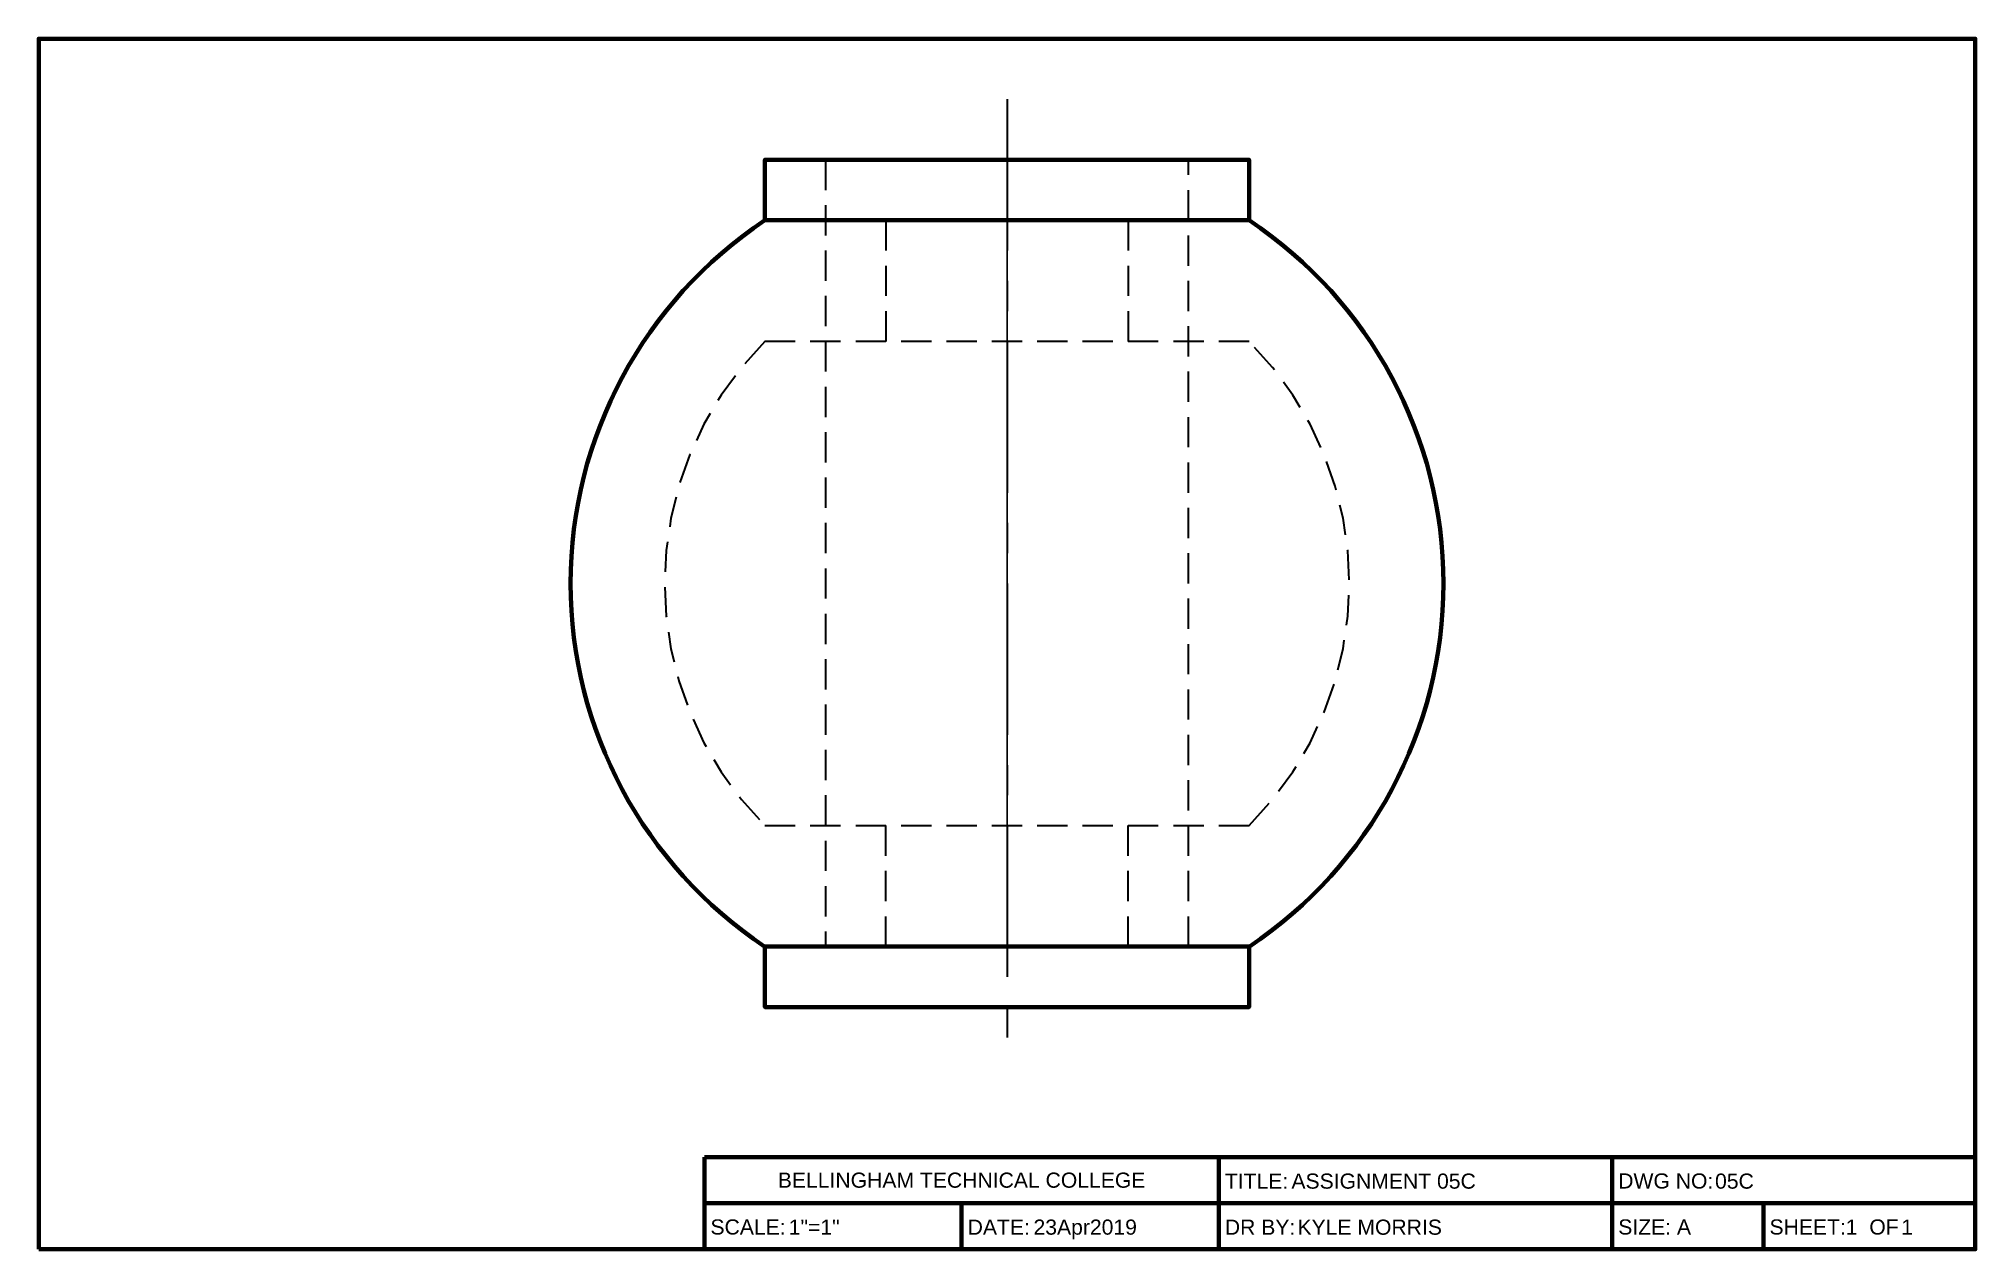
# Model space of a CAD drawing. Header units: inches. Extents: x 0.5 to 16.5, y 0.5 to 10.5.
import ezdxf
from ezdxf.enums import TextEntityAlignment as Align

# ---------------------------------------------------------------- set-up
doc = ezdxf.new("R2010")
doc.units = ezdxf.units.IN
doc.header["$MEASUREMENT"] = 0
doc.linetypes.add('CENTER', pattern=[2, 1.25, -0.25, 0.25, -0.25])
doc.linetypes.add('HIDDEN', pattern=[0.375, 0.25, -0.125])
for name, color, linetype, lineweight in [('Center', 4, 'CENTER', 35), ('Hidden', 1, 'HIDDEN', 35), ('Object', 7, 'Continuous', 70), ('TitleBox', 7, 'Continuous', 70)]:
    doc.layers.add(name, color=color, linetype=linetype, lineweight=lineweight)
doc.layers.add('Construction', color=253, linetype='Continuous', plot=False)
doc.layers.add('TitleText', color=7, linetype='Continuous')
doc.styles.get("Standard").update_dxf_attribs({"font": 'arial.ttf'})

# ---------------------------------------------------------------- blocks, each defined once
blk = doc.blocks.new('TitleBAlt')
at = {"layer": 'TitleBox'}
for p, q in [((16.5, 1.26), (6, 1.26)), ((6, 0.5), (6, 1.26)), ((10.25, 0.5), (10.25, 1.26)), ((13.5, 0.88), (13.5, 1.26)), ((13.5, 1.26), (13.5, 0.5)), ((6, 0.88), (16.5, 0.88)), ((8.125, 0.5), (8.125, 0.88)), ((13.5, 0.5), (13.5, 0.88)), ((14.75, 0.88), (14.75, 0.5))]:
    blk.add_line(p, q, dxfattribs=at)
blk.add_lwpolyline([(0.5, 0.5), (16.5, 0.5), (16.5, 10.5), (0.5, 10.5)], close=True, dxfattribs=at)
at = {"layer": 'TitleText', "char_height": 0.125}
for s, width, insert, attachment_point in [('BELLINGHAM TECHNICAL COLLEGE', 3.5, (8.125, 1.07), 5), ('TITLE:', 3.5, (10.3, 1), 7), ('DWG NO:', 3, (13.55, 1), 7), ('SCALE:', 1.5, (6.05, 0.62), 7), ('DATE:', 2, (8.175, 0.62), 7), ('DR BY:', 3.5, (10.3, 0.62), 7), ('SIZE: A', 1.5, (13.55, 0.62), 7), ('SHEET:    OF', 1.5, (14.8, 0.62), 7)]:
    blk.add_mtext_dynamic_manual_height_columns(s, width=width, gutter_width=1, heights=[0], dxfattribs=dict(at, insert=insert, attachment_point=attachment_point))
at = {"layer": 'TitleText'}
for tag, p in [('TITLE', (10.85, 0.963)), ('DWGNO', (14.35, 0.963)), ('SCALE', (6.697, 0.583)), ('SHT', (15.43, 0.583)), ('SHTS', (15.888, 0.583))]:
    blk.add_attdef(tag, text='', height=0.125, dxfattribs=at).set_placement(p, align=Align.BOTTOM_LEFT)
at = {"layer": 'TitleText', "flags": 8}
blk.add_attdef('DATE', text='', height=0.125, dxfattribs=at).set_placement((8.719, 0.583), align=Align.BOTTOM_LEFT)
blk.add_attdef('NAME', (10.9, 0.62), '', height=0.125, dxfattribs=at)

msp = doc.modelspace()

# ---------------------------------------------------------------- linework, layer by layer
at = {"layer": 'Center'}
msp.add_line((8.5, 10), (8.5, 2), dxfattribs=at)
at = {"layer": 'Construction'}
for q in [(8.5, 9), (8.5, 3)]:
    msp.add_line((8.5, 6), q, dxfattribs=at)
at = {"layer": 'Hidden'}
for p, q in [((7, 9.5), (7, 3)), ((10, 3), (10, 9.5)), ((7.5, 9), (7.5, 8)), ((9.5, 9), (9.5, 8)), ((10.5, 8), (6.5, 8)), ((6.5, 4), (10.5, 4)), ((7.5, 3), (7.5, 4)), ((9.5, 3), (9.5, 4))]:
    msp.add_line(p, q, dxfattribs=at)
for start, end in [(135, 225), (315, 45)]:
    msp.add_arc((8.5, 6), 2.828, start, end, dxfattribs=at)
at = {"layer": 'Object'}
for points in [[(6.5, 9), (10.5, 9), (10.5, 9.5), (6.5, 9.5)], [(6.5, 3), (10.5, 3), (10.5, 2.5), (6.5, 2.5)]]:
    msp.add_lwpolyline(points, close=True, dxfattribs=at)
for start, end in [(123.6901, 236.3099), (303.6901, 56.3099)]:
    msp.add_arc((8.5, 6), 3.606, start, end, dxfattribs=at)

# ---------------------------------------------------------------- block references
at = {"layer": 'Hidden'}
ref = msp.add_blockref('TitleBAlt', (0, 0), dxfattribs=at)
ref.add_attrib('SHTS', '1', dxfattribs={"layer": 'TitleText', "height": 0.125}).set_placement((15.888, 0.583), align=Align.BOTTOM_LEFT)
ref.add_attrib('SHT', '1', dxfattribs={"layer": 'TitleText', "height": 0.125}).set_placement((15.43, 0.583), align=Align.BOTTOM_LEFT)
ref.add_attrib('SCALE', '1"=1"', dxfattribs={"layer": 'TitleText', "height": 0.125}).set_placement((6.697, 0.583), align=Align.BOTTOM_LEFT)
ref.add_attrib('DWGNO', '05C', dxfattribs={"layer": 'TitleText', "height": 0.125}).set_placement((14.35, 0.963), align=Align.BOTTOM_LEFT)
ref.add_attrib('DATE', '23Apr2019', dxfattribs={"layer": 'TitleText', "height": 0.125}).set_placement((8.719, 0.583), align=Align.BOTTOM_LEFT)
ref.add_attrib('NAME', 'KYLE MORRIS', (10.9, 0.62), dxfattribs={"layer": 'TitleText', "height": 0.125})
ref.add_attrib('TITLE', 'ASSIGNMENT 05C', dxfattribs={"layer": 'TitleText', "height": 0.125}).set_placement((10.85, 0.963), align=Align.BOTTOM_LEFT)

doc.saveas('drawing.dxf')
